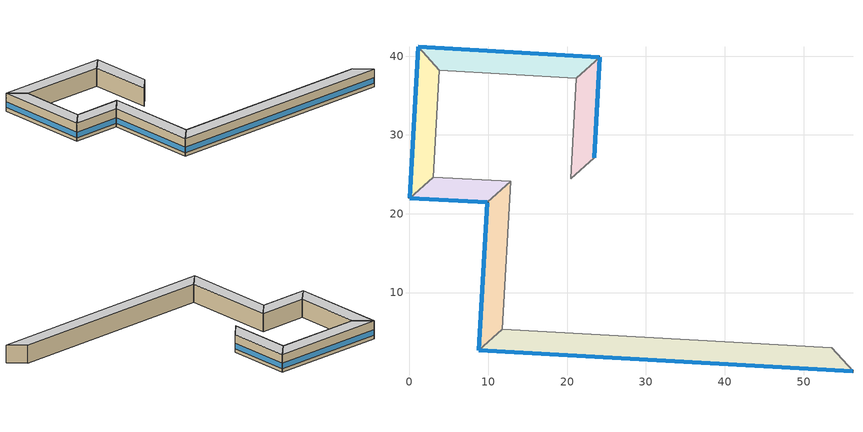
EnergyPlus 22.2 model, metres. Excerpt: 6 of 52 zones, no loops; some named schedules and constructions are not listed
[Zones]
Building Story 1 ThermalZone 1
 floor ground (Typical Insulated Carpeted 8in Slab Floor): 24.12,39.87 23.45,27.1 20.47,24.43 21.14,37.2 z0
 wall outside (Typical Insulated Steel Framed Exterior Wall R-20.41): 23.45,27.1 24.12,39.87 z0:3.6
 wall adiabatic (Typical Interior Wall): 24.12,39.87 21.14,37.2 20.47,24.43 23.45,27.1 z0:3.6
 window (U 0.48 SHGC 0.40 Dbl Ref-D Clr 6mm/13mm): 23.45,27.12 24.11,39.85 z0.76:1.85
 ceiling adiabatic (Typical Interior Floor): 21.14,37.2 20.47,24.43 23.45,27.1 24.12,39.87 z3.6
Building Story 1 ThermalZone 10
 floor ground (Typical Insulated Carpeted 8in Slab Floor): 9.88,21.43 0,21.99 2.98,24.65 12.87,24.1 z0
 wall outside (Typical Insulated Steel Framed Exterior Wall R-20.41): 0,21.99 9.88,21.43 z0:3.6
 wall adiabatic (Typical Interior Wall): 9.88,21.43 12.87,24.1 2.98,24.65 0,21.99 z0:3.6
 window (U 0.48 SHGC 0.40 Dbl Ref-D Clr 6mm/13mm): 0.03,21.99 9.86,21.44 z0.76:1.85
 ceiling adiabatic (Typical Interior Floor): 12.87,24.1 2.98,24.65 0,21.99 9.88,21.43 z3.6
Building Story 1 ThermalZone 11
 floor ground (Typical Insulated Carpeted 8in Slab Floor): 0,21.99 1.09,41.2 3.75,38.22 2.98,24.65 z0
 wall outside (Typical Insulated Steel Framed Exterior Wall R-20.41): 1.09,41.2 0,21.99 z0:3.6
 wall adiabatic (Typical Interior Wall): 0,21.99 2.98,24.65 3.75,38.22 1.09,41.2 z0:3.6
 window (U 0.48 SHGC 0.40 Dbl Ref-D Clr 6mm/13mm): 1.09,41.18 0,22.02 z0.76:1.84
 ceiling adiabatic (Typical Interior Floor): 2.98,24.65 3.75,38.22 1.09,41.2 0,21.99 z3.6
Building Story 1 ThermalZone 12
 floor ground (Typical Insulated Carpeted 8in Slab Floor): 1.09,41.2 24.12,39.87 21.14,37.2 3.75,38.22 z0
 wall outside (Typical Insulated Steel Framed Exterior Wall R-20.41): 24.12,39.87 1.09,41.2 z0:3.6
 wall adiabatic (Typical Interior Wall): 1.09,41.2 3.75,38.22 21.14,37.2 24.12,39.87 z0:3.6
 window (U 0.48 SHGC 0.40 Dbl Ref-D Clr 6mm/13mm): 24.09,39.87 1.11,41.2 z0.76:1.84
 ceiling adiabatic (Typical Interior Floor): 3.75,38.22 21.14,37.2 24.12,39.87 1.09,41.2 z3.6
Building Story 1 ThermalZone 8
 floor ground (Typical Insulated Carpeted 8in Slab Floor): 56.27,0 8.79,2.67 11.78,5.33 53.6,2.98 z0
 wall outside (Typical Insulated Steel Framed Exterior Wall R-20.41): 8.79,2.67 56.27,0 z0:3.6
 wall adiabatic (Typical Interior Wall): 56.27,0 53.6,2.98 11.78,5.33 8.79,2.67 z0:3.6
 window (U 0.48 SHGC 0.40 Dbl Ref-D Clr 6mm/13mm): 8.82,2.66 56.24,0 z0.76:1.84
 ceiling adiabatic (Typical Interior Floor): 53.6,2.98 11.78,5.33 8.79,2.67 56.27,0 z3.6
Building Story 1 ThermalZone 9
 floor ground (Typical Insulated Carpeted 8in Slab Floor): 8.79,2.67 9.88,21.43 12.87,24.1 11.78,5.33 z0
 wall outside (Typical Insulated Steel Framed Exterior Wall R-20.41): 9.88,21.43 8.79,2.67 z0:3.6
 wall adiabatic (Typical Interior Wall): 8.79,2.67 11.78,5.33 12.87,24.1 9.88,21.43 z0:3.6
 window (U 0.48 SHGC 0.40 Dbl Ref-D Clr 6mm/13mm): 9.88,21.41 8.79,2.69 z0.76:1.84
 ceiling adiabatic (Typical Interior Floor): 11.78,5.33 12.87,24.1 9.88,21.43 8.79,2.67 z3.6
[Schedule:Week:Daily]
SchoolSecondary BLDG_LIGHT_LOBBYFLR1_SCH_2013 Week Rule - Sep3-Dec31: SchoolSecondary BLDG_LIGHT_LOBBYFLR1_SCH_2013 Default, SchoolSecondary BLDG_LIGHT_LOBBYFLR1_SCH_2013 Wkdy Day 2, SchoolSecondary BLDG_LIGHT_LOBBYFLR1_SCH_2013 Wkdy Day 2, SchoolSecondary BLDG_LIGHT_LOBBYFLR1_SCH_2013 Wkdy Day 2, SchoolSecondary BLDG_LIGHT_LOBBYFLR1_SCH_2013 Wkdy Day 2, SchoolSecondary BLDG_LIGHT_LOBBYFLR1_SCH_2013 Wkdy Day 2, SchoolSecondary BLDG_LIGHT_LOBBYFLR1_SCH_2013 Default, SchoolSecondary BLDG_LIGHT_LOBBYFLR1_SCH_2013 Default, SchoolSecondary BLDG_LIGHT_LOBBYFLR1_SCH_2013 Summer Design Day, SchoolSecondary BLDG_LIGHT_LOBBYFLR1_SCH_2013 Winter Design Day, SchoolSecondary BLDG_LIGHT_LOBBYFLR1_SCH_2013 Default, SchoolSecondary BLDG_LIGHT_LOBBYFLR1_SCH_2013 Default
SchoolSecondary BLDG_LIGHT_MECHANICAL_SCH_2013 Week Rule - Jan1-Jun24: SchoolSecondary BLDG_LIGHT_MECHANICAL_SCH_2013 Wknd Day, SchoolSecondary BLDG_LIGHT_MECHANICAL_SCH_2013 Wkdy Day, SchoolSecondary BLDG_LIGHT_MECHANICAL_SCH_2013 Wkdy Day, SchoolSecondary BLDG_LIGHT_MECHANICAL_SCH_2013 Wkdy Day, SchoolSecondary BLDG_LIGHT_MECHANICAL_SCH_2013 Wkdy Day, SchoolSecondary BLDG_LIGHT_MECHANICAL_SCH_2013 Wkdy Day, SchoolSecondary BLDG_LIGHT_MECHANICAL_SCH_2013 Wknd Day, SchoolSecondary BLDG_LIGHT_MECHANICAL_SCH_2013 Default, SchoolSecondary BLDG_LIGHT_MECHANICAL_SCH_2013 Summer Design Day, SchoolSecondary BLDG_LIGHT_MECHANICAL_SCH_2013 Winter Design Day, SchoolSecondary BLDG_LIGHT_MECHANICAL_SCH_2013 Default, SchoolSecondary BLDG_LIGHT_MECHANICAL_SCH_2013 Default
SchoolSecondary BLDG_LIGHT_MECHANICAL_SCH_2013 Week Rule - Jun25-Jul1: SchoolSecondary BLDG_LIGHT_MECHANICAL_SCH_2013 Wknd Day, SchoolSecondary BLDG_LIGHT_MECHANICAL_SCH_2013 Wkdy Day, SchoolSecondary BLDG_LIGHT_MECHANICAL_SCH_2013 Wkdy Day, SchoolSecondary BLDG_LIGHT_MECHANICAL_SCH_2013 Wkdy Day, SchoolSecondary BLDG_LIGHT_MECHANICAL_SCH_2013 Wkdy Day, SchoolSecondary BLDG_LIGHT_MECHANICAL_SCH_2013 Wkdy Day, SchoolSecondary BLDG_LIGHT_MECHANICAL_SCH_2013 Wknd Day 1, SchoolSecondary BLDG_LIGHT_MECHANICAL_SCH_2013 Default, SchoolSecondary BLDG_LIGHT_MECHANICAL_SCH_2013 Summer Design Day, SchoolSecondary BLDG_LIGHT_MECHANICAL_SCH_2013 Winter Design Day, SchoolSecondary BLDG_LIGHT_MECHANICAL_SCH_2013 Default, SchoolSecondary BLDG_LIGHT_MECHANICAL_SCH_2013 Default
SchoolSecondary BLDG_LIGHT_MECHANICAL_SCH_2013 Week Rule - Jul2-Aug26: SchoolSecondary BLDG_LIGHT_MECHANICAL_SCH_2013 Wknd Day 1, SchoolSecondary BLDG_LIGHT_MECHANICAL_SCH_2013 Wkdy Day 1, SchoolSecondary BLDG_LIGHT_MECHANICAL_SCH_2013 Wkdy Day 1, SchoolSecondary BLDG_LIGHT_MECHANICAL_SCH_2013 Wkdy Day 1, SchoolSecondary BLDG_LIGHT_MECHANICAL_SCH_2013 Wkdy Day 1, SchoolSecondary BLDG_LIGHT_MECHANICAL_SCH_2013 Wkdy Day 1, SchoolSecondary BLDG_LIGHT_MECHANICAL_SCH_2013 Wknd Day 1, SchoolSecondary BLDG_LIGHT_MECHANICAL_SCH_2013 Default, SchoolSecondary BLDG_LIGHT_MECHANICAL_SCH_2013 Summer Design Day, SchoolSecondary BLDG_LIGHT_MECHANICAL_SCH_2013 Winter Design Day, SchoolSecondary BLDG_LIGHT_MECHANICAL_SCH_2013 Default, SchoolSecondary BLDG_LIGHT_MECHANICAL_SCH_2013 Default
SchoolSecondary BLDG_LIGHT_MECHANICAL_SCH_2013 Week Rule - Aug27-Sep2: SchoolSecondary BLDG_LIGHT_MECHANICAL_SCH_2013 Wknd Day 1, SchoolSecondary BLDG_LIGHT_MECHANICAL_SCH_2013 Wkdy Day 1, SchoolSecondary BLDG_LIGHT_MECHANICAL_SCH_2013 Wkdy Day 1, SchoolSecondary BLDG_LIGHT_MECHANICAL_SCH_2013 Wkdy Day 1, SchoolSecondary BLDG_LIGHT_MECHANICAL_SCH_2013 Wkdy Day 1, SchoolSecondary BLDG_LIGHT_MECHANICAL_SCH_2013 Wkdy Day 2, SchoolSecondary BLDG_LIGHT_MECHANICAL_SCH_2013 Default, SchoolSecondary BLDG_LIGHT_MECHANICAL_SCH_2013 Default, SchoolSecondary BLDG_LIGHT_MECHANICAL_SCH_2013 Summer Design Day, SchoolSecondary BLDG_LIGHT_MECHANICAL_SCH_2013 Winter Design Day, SchoolSecondary BLDG_LIGHT_MECHANICAL_SCH_2013 Default, SchoolSecondary BLDG_LIGHT_MECHANICAL_SCH_2013 Default
SchoolSecondary BLDG_LIGHT_MECHANICAL_SCH_2013 Week Rule - Sep3-Dec31: SchoolSecondary BLDG_LIGHT_MECHANICAL_SCH_2013 Default, SchoolSecondary BLDG_LIGHT_MECHANICAL_SCH_2013 Wkdy Day 2, SchoolSecondary BLDG_LIGHT_MECHANICAL_SCH_2013 Wkdy Day 2, SchoolSecondary BLDG_LIGHT_MECHANICAL_SCH_2013 Wkdy Day 2, SchoolSecondary BLDG_LIGHT_MECHANICAL_SCH_2013 Wkdy Day 2, SchoolSecondary BLDG_LIGHT_MECHANICAL_SCH_2013 Wkdy Day 2, SchoolSecondary BLDG_LIGHT_MECHANICAL_SCH_2013 Default, SchoolSecondary BLDG_LIGHT_MECHANICAL_SCH_2013 Default, SchoolSecondary BLDG_LIGHT_MECHANICAL_SCH_2013 Summer Design Day, SchoolSecondary BLDG_LIGHT_MECHANICAL_SCH_2013 Winter Design Day, SchoolSecondary BLDG_LIGHT_MECHANICAL_SCH_2013 Default, SchoolSecondary BLDG_LIGHT_MECHANICAL_SCH_2013 Default
SchoolSecondary BLDG_LIGHT_OFFICE_SCH_2013 Week Rule - Jan1-Jun24: SchoolSecondary BLDG_LIGHT_OFFICE_SCH_2013 Wknd Day, SchoolSecondary BLDG_LIGHT_OFFICE_SCH_2013 Wkdy Day, SchoolSecondary BLDG_LIGHT_OFFICE_SCH_2013 Wkdy Day, SchoolSecondary BLDG_LIGHT_OFFICE_SCH_2013 Wkdy Day, SchoolSecondary BLDG_LIGHT_OFFICE_SCH_2013 Wkdy Day, SchoolSecondary BLDG_LIGHT_OFFICE_SCH_2013 Wkdy Day, SchoolSecondary BLDG_LIGHT_OFFICE_SCH_2013 Wknd Day, SchoolSecondary BLDG_LIGHT_OFFICE_SCH_2013 Default, SchoolSecondary BLDG_LIGHT_OFFICE_SCH_2013 Summer Design Day, SchoolSecondary BLDG_LIGHT_OFFICE_SCH_2013 Winter Design Day, SchoolSecondary BLDG_LIGHT_OFFICE_SCH_2013 Default, SchoolSecondary BLDG_LIGHT_OFFICE_SCH_2013 Default
SchoolSecondary BLDG_LIGHT_OFFICE_SCH_2013 Week Rule - Jun25-Jul1: SchoolSecondary BLDG_LIGHT_OFFICE_SCH_2013 Wknd Day, SchoolSecondary BLDG_LIGHT_OFFICE_SCH_2013 Wkdy Day, SchoolSecondary BLDG_LIGHT_OFFICE_SCH_2013 Wkdy Day, SchoolSecondary BLDG_LIGHT_OFFICE_SCH_2013 Wkdy Day, SchoolSecondary BLDG_LIGHT_OFFICE_SCH_2013 Wkdy Day, SchoolSecondary BLDG_LIGHT_OFFICE_SCH_2013 Wkdy Day, SchoolSecondary BLDG_LIGHT_OFFICE_SCH_2013 Wknd Day 1, SchoolSecondary BLDG_LIGHT_OFFICE_SCH_2013 Default, SchoolSecondary BLDG_LIGHT_OFFICE_SCH_2013 Summer Design Day, SchoolSecondary BLDG_LIGHT_OFFICE_SCH_2013 Winter Design Day, SchoolSecondary BLDG_LIGHT_OFFICE_SCH_2013 Default, SchoolSecondary BLDG_LIGHT_OFFICE_SCH_2013 Default
SchoolSecondary BLDG_LIGHT_OFFICE_SCH_2013 Week Rule - Jul2-Aug26: SchoolSecondary BLDG_LIGHT_OFFICE_SCH_2013 Wknd Day 1, SchoolSecondary BLDG_LIGHT_OFFICE_SCH_2013 Wkdy Day 1, SchoolSecondary BLDG_LIGHT_OFFICE_SCH_2013 Wkdy Day 1, SchoolSecondary BLDG_LIGHT_OFFICE_SCH_2013 Wkdy Day 1, SchoolSecondary BLDG_LIGHT_OFFICE_SCH_2013 Wkdy Day 1, SchoolSecondary BLDG_LIGHT_OFFICE_SCH_2013 Wkdy Day 1, SchoolSecondary BLDG_LIGHT_OFFICE_SCH_2013 Wknd Day 1, SchoolSecondary BLDG_LIGHT_OFFICE_SCH_2013 Default, SchoolSecondary BLDG_LIGHT_OFFICE_SCH_2013 Summer Design Day, SchoolSecondary BLDG_LIGHT_OFFICE_SCH_2013 Winter Design Day, SchoolSecondary BLDG_LIGHT_OFFICE_SCH_2013 Default, SchoolSecondary BLDG_LIGHT_OFFICE_SCH_2013 Default
SchoolSecondary BLDG_LIGHT_OFFICE_SCH_2013 Week Rule - Aug27-Sep2: SchoolSecondary BLDG_LIGHT_OFFICE_SCH_2013 Wknd Day 1, SchoolSecondary BLDG_LIGHT_OFFICE_SCH_2013 Wkdy Day 1, SchoolSecondary BLDG_LIGHT_OFFICE_SCH_2013 Wkdy Day 1, SchoolSecondary BLDG_LIGHT_OFFICE_SCH_2013 Wkdy Day 1, SchoolSecondary BLDG_LIGHT_OFFICE_SCH_2013 Wkdy Day 1, SchoolSecondary BLDG_LIGHT_OFFICE_SCH_2013 Wkdy Day 2, SchoolSecondary BLDG_LIGHT_OFFICE_SCH_2013 Default, SchoolSecondary BLDG_LIGHT_OFFICE_SCH_2013 Default, SchoolSecondary BLDG_LIGHT_OFFICE_SCH_2013 Summer Design Day, SchoolSecondary BLDG_LIGHT_OFFICE_SCH_2013 Winter Design Day, SchoolSecondary BLDG_LIGHT_OFFICE_SCH_2013 Default, SchoolSecondary BLDG_LIGHT_OFFICE_SCH_2013 Default
SchoolSecondary BLDG_LIGHT_OFFICE_SCH_2013 Week Rule - Sep3-Dec31: SchoolSecondary BLDG_LIGHT_OFFICE_SCH_2013 Default, SchoolSecondary BLDG_LIGHT_OFFICE_SCH_2013 Wkdy Day 2, SchoolSecondary BLDG_LIGHT_OFFICE_SCH_2013 Wkdy Day 2, SchoolSecondary BLDG_LIGHT_OFFICE_SCH_2013 Wkdy Day 2, SchoolSecondary BLDG_LIGHT_OFFICE_SCH_2013 Wkdy Day 2, SchoolSecondary BLDG_LIGHT_OFFICE_SCH_2013 Wkdy Day 2, SchoolSecondary BLDG_LIGHT_OFFICE_SCH_2013 Default, SchoolSecondary BLDG_LIGHT_OFFICE_SCH_2013 Default, SchoolSecondary BLDG_LIGHT_OFFICE_SCH_2013 Summer Design Day, SchoolSecondary BLDG_LIGHT_OFFICE_SCH_2013 Winter Design Day, SchoolSecondary BLDG_LIGHT_OFFICE_SCH_2013 Default, SchoolSecondary BLDG_LIGHT_OFFICE_SCH_2013 Default
SchoolSecondary BLDG_LIGHT_BATH_SCH_2013 Week Rule - Jan1-Jun24: SchoolSecondary BLDG_LIGHT_BATH_SCH_2013 Wknd Day, SchoolSecondary BLDG_LIGHT_BATH_SCH_2013 Wkdy Day, SchoolSecondary BLDG_LIGHT_BATH_SCH_2013 Wkdy Day, SchoolSecondary BLDG_LIGHT_BATH_SCH_2013 Wkdy Day, SchoolSecondary BLDG_LIGHT_BATH_SCH_2013 Wkdy Day, SchoolSecondary BLDG_LIGHT_BATH_SCH_2013 Wkdy Day, SchoolSecondary BLDG_LIGHT_BATH_SCH_2013 Wknd Day, SchoolSecondary BLDG_LIGHT_BATH_SCH_2013 Default, SchoolSecondary BLDG_LIGHT_BATH_SCH_2013 Summer Design Day, SchoolSecondary BLDG_LIGHT_BATH_SCH_2013 Winter Design Day, SchoolSecondary BLDG_LIGHT_BATH_SCH_2013 Default, SchoolSecondary BLDG_LIGHT_BATH_SCH_2013 Default
SchoolSecondary BLDG_LIGHT_BATH_SCH_2013 Week Rule - Jun25-Jul1: SchoolSecondary BLDG_LIGHT_BATH_SCH_2013 Wknd Day, SchoolSecondary BLDG_LIGHT_BATH_SCH_2013 Wkdy Day, SchoolSecondary BLDG_LIGHT_BATH_SCH_2013 Wkdy Day, SchoolSecondary BLDG_LIGHT_BATH_SCH_2013 Wkdy Day, SchoolSecondary BLDG_LIGHT_BATH_SCH_2013 Wkdy Day, SchoolSecondary BLDG_LIGHT_BATH_SCH_2013 Wkdy Day, SchoolSecondary BLDG_LIGHT_BATH_SCH_2013 Wknd Day 1, SchoolSecondary BLDG_LIGHT_BATH_SCH_2013 Default, SchoolSecondary BLDG_LIGHT_BATH_SCH_2013 Summer Design Day, SchoolSecondary BLDG_LIGHT_BATH_SCH_2013 Winter Design Day, SchoolSecondary BLDG_LIGHT_BATH_SCH_2013 Default, SchoolSecondary BLDG_LIGHT_BATH_SCH_2013 Default
SchoolSecondary BLDG_LIGHT_BATH_SCH_2013 Week Rule - Jul2-Aug26: SchoolSecondary BLDG_LIGHT_BATH_SCH_2013 Wknd Day 1, SchoolSecondary BLDG_LIGHT_BATH_SCH_2013 Wkdy Day 1, SchoolSecondary BLDG_LIGHT_BATH_SCH_2013 Wkdy Day 1, SchoolSecondary BLDG_LIGHT_BATH_SCH_2013 Wkdy Day 1, SchoolSecondary BLDG_LIGHT_BATH_SCH_2013 Wkdy Day 1, SchoolSecondary BLDG_LIGHT_BATH_SCH_2013 Wkdy Day 1, SchoolSecondary BLDG_LIGHT_BATH_SCH_2013 Wknd Day 1, SchoolSecondary BLDG_LIGHT_BATH_SCH_2013 Default, SchoolSecondary BLDG_LIGHT_BATH_SCH_2013 Summer Design Day, SchoolSecondary BLDG_LIGHT_BATH_SCH_2013 Winter Design Day, SchoolSecondary BLDG_LIGHT_BATH_SCH_2013 Default, SchoolSecondary BLDG_LIGHT_BATH_SCH_2013 Default
SchoolSecondary BLDG_LIGHT_BATH_SCH_2013 Week Rule - Aug27-Sep2: SchoolSecondary BLDG_LIGHT_BATH_SCH_2013 Wknd Day 1, SchoolSecondary BLDG_LIGHT_BATH_SCH_2013 Wkdy Day 1, SchoolSecondary BLDG_LIGHT_BATH_SCH_2013 Wkdy Day 1, SchoolSecondary BLDG_LIGHT_BATH_SCH_2013 Wkdy Day 1, SchoolSecondary BLDG_LIGHT_BATH_SCH_2013 Wkdy Day 1, SchoolSecondary BLDG_LIGHT_BATH_SCH_2013 Wkdy Day 2, SchoolSecondary BLDG_LIGHT_BATH_SCH_2013 Default, SchoolSecondary BLDG_LIGHT_BATH_SCH_2013 Default, SchoolSecondary BLDG_LIGHT_BATH_SCH_2013 Summer Design Day, SchoolSecondary BLDG_LIGHT_BATH_SCH_2013 Winter Design Day, SchoolSecondary BLDG_LIGHT_BATH_SCH_2013 Default, SchoolSecondary BLDG_LIGHT_BATH_SCH_2013 Default
SchoolSecondary BLDG_LIGHT_BATH_SCH_2013 Week Rule - Sep3-Dec31: SchoolSecondary BLDG_LIGHT_BATH_SCH_2013 Default, SchoolSecondary BLDG_LIGHT_BATH_SCH_2013 Wkdy Day 2, SchoolSecondary BLDG_LIGHT_BATH_SCH_2013 Wkdy Day 2, SchoolSecondary BLDG_LIGHT_BATH_SCH_2013 Wkdy Day 2, SchoolSecondary BLDG_LIGHT_BATH_SCH_2013 Wkdy Day 2, SchoolSecondary BLDG_LIGHT_BATH_SCH_2013 Wkdy Day 2, SchoolSecondary BLDG_LIGHT_BATH_SCH_2013 Default, SchoolSecondary BLDG_LIGHT_BATH_SCH_2013 Default, SchoolSecondary BLDG_LIGHT_BATH_SCH_2013 Summer Design Day, SchoolSecondary BLDG_LIGHT_BATH_SCH_2013 Winter Design Day, SchoolSecondary BLDG_LIGHT_BATH_SCH_2013 Default, SchoolSecondary BLDG_LIGHT_BATH_SCH_2013 Default
SchoolSecondary BLDG_OCC_SCH_Auditorium Week Rule - Jan1-Jun24: SchoolSecondary BLDG_OCC_SCH_Auditorium Wknd Day, SchoolSecondary BLDG_OCC_SCH_Auditorium Wkdy|SmrDsn Day, SchoolSecondary BLDG_OCC_SCH_Auditorium Wkdy|SmrDsn Day, SchoolSecondary BLDG_OCC_SCH_Auditorium Wkdy|SmrDsn Day, SchoolSecondary BLDG_OCC_SCH_Auditorium Wkdy|SmrDsn Day, SchoolSecondary BLDG_OCC_SCH_Auditorium Wkdy|SmrDsn Day, SchoolSecondary BLDG_OCC_SCH_Auditorium Wknd Day, SchoolSecondary BLDG_OCC_SCH_Auditorium Default, SchoolSecondary BLDG_OCC_SCH_Auditorium Summer Design Day, SchoolSecondary BLDG_OCC_SCH_Auditorium Winter Design Day, SchoolSecondary BLDG_OCC_SCH_Auditorium Default, SchoolSecondary BLDG_OCC_SCH_Auditorium Default
SchoolSecondary BLDG_OCC_SCH_Auditorium Week Rule - Jun25-Jul1: SchoolSecondary BLDG_OCC_SCH_Auditorium Wknd Day, SchoolSecondary BLDG_OCC_SCH_Auditorium Wkdy|SmrDsn Day, SchoolSecondary BLDG_OCC_SCH_Auditorium Wkdy|SmrDsn Day, SchoolSecondary BLDG_OCC_SCH_Auditorium Wkdy|SmrDsn Day, SchoolSecondary BLDG_OCC_SCH_Auditorium Wkdy|SmrDsn Day, SchoolSecondary BLDG_OCC_SCH_Auditorium Wkdy|SmrDsn Day, SchoolSecondary BLDG_OCC_SCH_Auditorium Wknd Day 1, SchoolSecondary BLDG_OCC_SCH_Auditorium Default, SchoolSecondary BLDG_OCC_SCH_Auditorium Summer Design Day, SchoolSecondary BLDG_OCC_SCH_Auditorium Winter Design Day, SchoolSecondary BLDG_OCC_SCH_Auditorium Default, SchoolSecondary BLDG_OCC_SCH_Auditorium Default
SchoolSecondary BLDG_OCC_SCH_Auditorium Week Rule - Jul2-Aug26: SchoolSecondary BLDG_OCC_SCH_Auditorium Wknd Day 1, SchoolSecondary BLDG_OCC_SCH_Auditorium Wkdy|SmrDsn Day 1, SchoolSecondary BLDG_OCC_SCH_Auditorium Wkdy|SmrDsn Day 1, SchoolSecondary BLDG_OCC_SCH_Auditorium Wkdy|SmrDsn Day 1, SchoolSecondary BLDG_OCC_SCH_Auditorium Wkdy|SmrDsn Day 1, SchoolSecondary BLDG_OCC_SCH_Auditorium Wkdy|SmrDsn Day 1, SchoolSecondary BLDG_OCC_SCH_Auditorium Wknd Day 1, SchoolSecondary BLDG_OCC_SCH_Auditorium Default, SchoolSecondary BLDG_OCC_SCH_Auditorium Summer Design Day, SchoolSecondary BLDG_OCC_SCH_Auditorium Winter Design Day, SchoolSecondary BLDG_OCC_SCH_Auditorium Default, SchoolSecondary BLDG_OCC_SCH_Auditorium Default
SchoolSecondary BLDG_OCC_SCH_Auditorium Week Rule - Aug27-Sep2: SchoolSecondary BLDG_OCC_SCH_Auditorium Wknd Day 1, SchoolSecondary BLDG_OCC_SCH_Auditorium Wkdy|SmrDsn Day 1, SchoolSecondary BLDG_OCC_SCH_Auditorium Wkdy|SmrDsn Day 1, SchoolSecondary BLDG_OCC_SCH_Auditorium Wkdy|SmrDsn Day 1, SchoolSecondary BLDG_OCC_SCH_Auditorium Wkdy|SmrDsn Day 1, SchoolSecondary BLDG_OCC_SCH_Auditorium Wkdy|SmrDsn Day 2, SchoolSecondary BLDG_OCC_SCH_Auditorium Default, SchoolSecondary BLDG_OCC_SCH_Auditorium Default, SchoolSecondary BLDG_OCC_SCH_Auditorium Summer Design Day, SchoolSecondary BLDG_OCC_SCH_Auditorium Winter Design Day, SchoolSecondary BLDG_OCC_SCH_Auditorium Default, SchoolSecondary BLDG_OCC_SCH_Auditorium Default
SchoolSecondary BLDG_OCC_SCH_Auditorium Week Rule - Sep3-Dec31: SchoolSecondary BLDG_OCC_SCH_Auditorium Default, SchoolSecondary BLDG_OCC_SCH_Auditorium Wkdy|SmrDsn Day 2, SchoolSecondary BLDG_OCC_SCH_Auditorium Wkdy|SmrDsn Day 2, SchoolSecondary BLDG_OCC_SCH_Auditorium Wkdy|SmrDsn Day 2, SchoolSecondary BLDG_OCC_SCH_Auditorium Wkdy|SmrDsn Day 2, SchoolSecondary BLDG_OCC_SCH_Auditorium Wkdy|SmrDsn Day 2, SchoolSecondary BLDG_OCC_SCH_Auditorium Default, SchoolSecondary BLDG_OCC_SCH_Auditorium Default, SchoolSecondary BLDG_OCC_SCH_Auditorium Summer Design Day, SchoolSecondary BLDG_OCC_SCH_Auditorium Winter Design Day, SchoolSecondary BLDG_OCC_SCH_Auditorium Default, SchoolSecondary BLDG_OCC_SCH_Auditorium Default
SchoolSecondary BLDG_OCC_SCH_Cafeteria Week Rule - Jan1-Jun24: SchoolSecondary BLDG_OCC_SCH_Cafeteria Wknd Day, SchoolSecondary BLDG_OCC_SCH_Cafeteria Wkdy|SmrDsn Day, SchoolSecondary BLDG_OCC_SCH_Cafeteria Wkdy|SmrDsn Day, SchoolSecondary BLDG_OCC_SCH_Cafeteria Wkdy|SmrDsn Day, SchoolSecondary BLDG_OCC_SCH_Cafeteria Wkdy|SmrDsn Day, SchoolSecondary BLDG_OCC_SCH_Cafeteria Wkdy|SmrDsn Day, SchoolSecondary BLDG_OCC_SCH_Cafeteria Wknd Day, SchoolSecondary BLDG_OCC_SCH_Cafeteria Default, SchoolSecondary BLDG_OCC_SCH_Cafeteria Summer Design Day, SchoolSecondary BLDG_OCC_SCH_Cafeteria Winter Design Day, SchoolSecondary BLDG_OCC_SCH_Cafeteria Default, SchoolSecondary BLDG_OCC_SCH_Cafeteria Default
SchoolSecondary BLDG_OCC_SCH_Cafeteria Week Rule - Jun25-Jul1: SchoolSecondary BLDG_OCC_SCH_Cafeteria Wknd Day, SchoolSecondary BLDG_OCC_SCH_Cafeteria Wkdy|SmrDsn Day, SchoolSecondary BLDG_OCC_SCH_Cafeteria Wkdy|SmrDsn Day, SchoolSecondary BLDG_OCC_SCH_Cafeteria Wkdy|SmrDsn Day, SchoolSecondary BLDG_OCC_SCH_Cafeteria Wkdy|SmrDsn Day, SchoolSecondary BLDG_OCC_SCH_Cafeteria Wkdy|SmrDsn Day, SchoolSecondary BLDG_OCC_SCH_Cafeteria Wknd Day 1, SchoolSecondary BLDG_OCC_SCH_Cafeteria Default, SchoolSecondary BLDG_OCC_SCH_Cafeteria Summer Design Day, SchoolSecondary BLDG_OCC_SCH_Cafeteria Winter Design Day, SchoolSecondary BLDG_OCC_SCH_Cafeteria Default, SchoolSecondary BLDG_OCC_SCH_Cafeteria Default
SchoolSecondary BLDG_OCC_SCH_Cafeteria Week Rule - Jul2-Aug26: SchoolSecondary BLDG_OCC_SCH_Cafeteria Wknd Day 1, SchoolSecondary BLDG_OCC_SCH_Cafeteria Wkdy|SmrDsn Day 1, SchoolSecondary BLDG_OCC_SCH_Cafeteria Wkdy|SmrDsn Day 1, SchoolSecondary BLDG_OCC_SCH_Cafeteria Wkdy|SmrDsn Day 1, SchoolSecondary BLDG_OCC_SCH_Cafeteria Wkdy|SmrDsn Day 1, SchoolSecondary BLDG_OCC_SCH_Cafeteria Wkdy|SmrDsn Day 1, SchoolSecondary BLDG_OCC_SCH_Cafeteria Wknd Day 1, SchoolSecondary BLDG_OCC_SCH_Cafeteria Default, SchoolSecondary BLDG_OCC_SCH_Cafeteria Summer Design Day, SchoolSecondary BLDG_OCC_SCH_Cafeteria Winter Design Day, SchoolSecondary BLDG_OCC_SCH_Cafeteria Default, SchoolSecondary BLDG_OCC_SCH_Cafeteria Default
SchoolSecondary BLDG_OCC_SCH_Cafeteria Week Rule - Aug27-Sep2: SchoolSecondary BLDG_OCC_SCH_Cafeteria Wknd Day 1, SchoolSecondary BLDG_OCC_SCH_Cafeteria Wkdy|SmrDsn Day 1, SchoolSecondary BLDG_OCC_SCH_Cafeteria Wkdy|SmrDsn Day 1, SchoolSecondary BLDG_OCC_SCH_Cafeteria Wkdy|SmrDsn Day 1, SchoolSecondary BLDG_OCC_SCH_Cafeteria Wkdy|SmrDsn Day 1, SchoolSecondary BLDG_OCC_SCH_Cafeteria Wkdy|SmrDsn Day 2, SchoolSecondary BLDG_OCC_SCH_Cafeteria Default, SchoolSecondary BLDG_OCC_SCH_Cafeteria Default, SchoolSecondary BLDG_OCC_SCH_Cafeteria Summer Design Day, SchoolSecondary BLDG_OCC_SCH_Cafeteria Winter Design Day, SchoolSecondary BLDG_OCC_SCH_Cafeteria Default, SchoolSecondary BLDG_OCC_SCH_Cafeteria Default
SchoolSecondary BLDG_OCC_SCH_Cafeteria Week Rule - Sep3-Dec31: SchoolSecondary BLDG_OCC_SCH_Cafeteria Default, SchoolSecondary BLDG_OCC_SCH_Cafeteria Wkdy|SmrDsn Day 2, SchoolSecondary BLDG_OCC_SCH_Cafeteria Wkdy|SmrDsn Day 2, SchoolSecondary BLDG_OCC_SCH_Cafeteria Wkdy|SmrDsn Day 2, SchoolSecondary BLDG_OCC_SCH_Cafeteria Wkdy|SmrDsn Day 2, SchoolSecondary BLDG_OCC_SCH_Cafeteria Wkdy|SmrDsn Day 2, SchoolSecondary BLDG_OCC_SCH_Cafeteria Default, SchoolSecondary BLDG_OCC_SCH_Cafeteria Default, SchoolSecondary BLDG_OCC_SCH_Cafeteria Summer Design Day, SchoolSecondary BLDG_OCC_SCH_Cafeteria Winter Design Day, SchoolSecondary BLDG_OCC_SCH_Cafeteria Default, SchoolSecondary BLDG_OCC_SCH_Cafeteria Default
SchoolSecondary BLDG_OCC_SCH_Extend Week Rule - Jan1-Jun24: SchoolSecondary BLDG_OCC_SCH_Extend Wknd Day, SchoolSecondary BLDG_OCC_SCH_Extend Wkdy|SmrDsn Day, SchoolSecondary BLDG_OCC_SCH_Extend Wkdy|SmrDsn Day, SchoolSecondary BLDG_OCC_SCH_Extend Wkdy|SmrDsn Day, SchoolSecondary BLDG_OCC_SCH_Extend Wkdy|SmrDsn Day, SchoolSecondary BLDG_OCC_SCH_Extend Wkdy|SmrDsn Day, SchoolSecondary BLDG_OCC_SCH_Extend Wknd Day, SchoolSecondary BLDG_OCC_SCH_Extend Default, SchoolSecondary BLDG_OCC_SCH_Extend Summer Design Day, SchoolSecondary BLDG_OCC_SCH_Extend Winter Design Day, SchoolSecondary BLDG_OCC_SCH_Extend Default, SchoolSecondary BLDG_OCC_SCH_Extend Default
SchoolSecondary BLDG_OCC_SCH_Extend Week Rule - Jun25-Jul1: SchoolSecondary BLDG_OCC_SCH_Extend Wknd Day, SchoolSecondary BLDG_OCC_SCH_Extend Wkdy|SmrDsn Day, SchoolSecondary BLDG_OCC_SCH_Extend Wkdy|SmrDsn Day, SchoolSecondary BLDG_OCC_SCH_Extend Wkdy|SmrDsn Day, SchoolSecondary BLDG_OCC_SCH_Extend Wkdy|SmrDsn Day, SchoolSecondary BLDG_OCC_SCH_Extend Wkdy|SmrDsn Day, SchoolSecondary BLDG_OCC_SCH_Extend Wknd Day 1, SchoolSecondary BLDG_OCC_SCH_Extend Default, SchoolSecondary BLDG_OCC_SCH_Extend Summer Design Day, SchoolSecondary BLDG_OCC_SCH_Extend Winter Design Day, SchoolSecondary BLDG_OCC_SCH_Extend Default, SchoolSecondary BLDG_OCC_SCH_Extend Default
SchoolSecondary BLDG_OCC_SCH_Extend Week Rule - Jul2-Aug26: SchoolSecondary BLDG_OCC_SCH_Extend Wknd Day 1, SchoolSecondary BLDG_OCC_SCH_Extend Wkdy|SmrDsn Day 1, SchoolSecondary BLDG_OCC_SCH_Extend Wkdy|SmrDsn Day 1, SchoolSecondary BLDG_OCC_SCH_Extend Wkdy|SmrDsn Day 1, SchoolSecondary BLDG_OCC_SCH_Extend Wkdy|SmrDsn Day 1, SchoolSecondary BLDG_OCC_SCH_Extend Wkdy|SmrDsn Day 1, SchoolSecondary BLDG_OCC_SCH_Extend Wknd Day 1, SchoolSecondary BLDG_OCC_SCH_Extend Default, SchoolSecondary BLDG_OCC_SCH_Extend Summer Design Day, SchoolSecondary BLDG_OCC_SCH_Extend Winter Design Day, SchoolSecondary BLDG_OCC_SCH_Extend Default, SchoolSecondary BLDG_OCC_SCH_Extend Default
SchoolSecondary BLDG_OCC_SCH_Extend Week Rule - Aug27-Sep2: SchoolSecondary BLDG_OCC_SCH_Extend Wknd Day 1, SchoolSecondary BLDG_OCC_SCH_Extend Wkdy|SmrDsn Day 1, SchoolSecondary BLDG_OCC_SCH_Extend Wkdy|SmrDsn Day 1, SchoolSecondary BLDG_OCC_SCH_Extend Wkdy|SmrDsn Day 1, SchoolSecondary BLDG_OCC_SCH_Extend Wkdy|SmrDsn Day 1, SchoolSecondary BLDG_OCC_SCH_Extend Wkdy|SmrDsn Day 2, SchoolSecondary BLDG_OCC_SCH_Extend Default, SchoolSecondary BLDG_OCC_SCH_Extend Default, SchoolSecondary BLDG_OCC_SCH_Extend Summer Design Day, SchoolSecondary BLDG_OCC_SCH_Extend Winter Design Day, SchoolSecondary BLDG_OCC_SCH_Extend Default, SchoolSecondary BLDG_OCC_SCH_Extend Default
SchoolSecondary BLDG_OCC_SCH_Extend Week Rule - Sep3-Dec31: SchoolSecondary BLDG_OCC_SCH_Extend Default, SchoolSecondary BLDG_OCC_SCH_Extend Wkdy|SmrDsn Day 2, SchoolSecondary BLDG_OCC_SCH_Extend Wkdy|SmrDsn Day 2, SchoolSecondary BLDG_OCC_SCH_Extend Wkdy|SmrDsn Day 2, SchoolSecondary BLDG_OCC_SCH_Extend Wkdy|SmrDsn Day 2, SchoolSecondary BLDG_OCC_SCH_Extend Wkdy|SmrDsn Day 2, SchoolSecondary BLDG_OCC_SCH_Extend Default, SchoolSecondary BLDG_OCC_SCH_Extend Default, SchoolSecondary BLDG_OCC_SCH_Extend Summer Design Day, SchoolSecondary BLDG_OCC_SCH_Extend Winter Design Day, SchoolSecondary BLDG_OCC_SCH_Extend Default, SchoolSecondary BLDG_OCC_SCH_Extend Default
SchoolSecondary BLDG_OCC_SCH_Gym Week Rule - Jan1-Jun24: SchoolSecondary BLDG_OCC_SCH_Gym Wknd Day, SchoolSecondary BLDG_OCC_SCH_Gym Wkdy|SmrDsn Day, SchoolSecondary BLDG_OCC_SCH_Gym Wkdy|SmrDsn Day, SchoolSecondary BLDG_OCC_SCH_Gym Wkdy|SmrDsn Day, SchoolSecondary BLDG_OCC_SCH_Gym Wkdy|SmrDsn Day, SchoolSecondary BLDG_OCC_SCH_Gym Wkdy|SmrDsn Day, SchoolSecondary BLDG_OCC_SCH_Gym Wknd Day, SchoolSecondary BLDG_OCC_SCH_Gym Default, SchoolSecondary BLDG_OCC_SCH_Gym Summer Design Day, SchoolSecondary BLDG_OCC_SCH_Gym Winter Design Day, SchoolSecondary BLDG_OCC_SCH_Gym Default, SchoolSecondary BLDG_OCC_SCH_Gym Default
SchoolSecondary BLDG_OCC_SCH_Gym Week Rule - Jun25-Jul1: SchoolSecondary BLDG_OCC_SCH_Gym Wknd Day, SchoolSecondary BLDG_OCC_SCH_Gym Wkdy|SmrDsn Day, SchoolSecondary BLDG_OCC_SCH_Gym Wkdy|SmrDsn Day, SchoolSecondary BLDG_OCC_SCH_Gym Wkdy|SmrDsn Day, SchoolSecondary BLDG_OCC_SCH_Gym Wkdy|SmrDsn Day, SchoolSecondary BLDG_OCC_SCH_Gym Wkdy|SmrDsn Day, SchoolSecondary BLDG_OCC_SCH_Gym Wknd Day 1, SchoolSecondary BLDG_OCC_SCH_Gym Default, SchoolSecondary BLDG_OCC_SCH_Gym Summer Design Day, SchoolSecondary BLDG_OCC_SCH_Gym Winter Design Day, SchoolSecondary BLDG_OCC_SCH_Gym Default, SchoolSecondary BLDG_OCC_SCH_Gym Default
SchoolSecondary BLDG_OCC_SCH_Gym Week Rule - Jul2-Aug26: SchoolSecondary BLDG_OCC_SCH_Gym Wknd Day 1, SchoolSecondary BLDG_OCC_SCH_Gym Wkdy|SmrDsn Day 1, SchoolSecondary BLDG_OCC_SCH_Gym Wkdy|SmrDsn Day 1, SchoolSecondary BLDG_OCC_SCH_Gym Wkdy|SmrDsn Day 1, SchoolSecondary BLDG_OCC_SCH_Gym Wkdy|SmrDsn Day 1, SchoolSecondary BLDG_OCC_SCH_Gym Wkdy|SmrDsn Day 1, SchoolSecondary BLDG_OCC_SCH_Gym Wknd Day 1, SchoolSecondary BLDG_OCC_SCH_Gym Default, SchoolSecondary BLDG_OCC_SCH_Gym Summer Design Day, SchoolSecondary BLDG_OCC_SCH_Gym Winter Design Day, SchoolSecondary BLDG_OCC_SCH_Gym Default, SchoolSecondary BLDG_OCC_SCH_Gym Default
SchoolSecondary BLDG_OCC_SCH_Gym Week Rule - Aug27-Sep2: SchoolSecondary BLDG_OCC_SCH_Gym Wknd Day 1, SchoolSecondary BLDG_OCC_SCH_Gym Wkdy|SmrDsn Day 1, SchoolSecondary BLDG_OCC_SCH_Gym Wkdy|SmrDsn Day 1, SchoolSecondary BLDG_OCC_SCH_Gym Wkdy|SmrDsn Day 1, SchoolSecondary BLDG_OCC_SCH_Gym Wkdy|SmrDsn Day 1, SchoolSecondary BLDG_OCC_SCH_Gym Wkdy|SmrDsn Day 2, SchoolSecondary BLDG_OCC_SCH_Gym Default, SchoolSecondary BLDG_OCC_SCH_Gym Default, SchoolSecondary BLDG_OCC_SCH_Gym Summer Design Day, SchoolSecondary BLDG_OCC_SCH_Gym Winter Design Day, SchoolSecondary BLDG_OCC_SCH_Gym Default, SchoolSecondary BLDG_OCC_SCH_Gym Default
SchoolSecondary BLDG_OCC_SCH_Gym Week Rule - Sep3-Dec31: SchoolSecondary BLDG_OCC_SCH_Gym Default, SchoolSecondary BLDG_OCC_SCH_Gym Wkdy|SmrDsn Day 2, SchoolSecondary BLDG_OCC_SCH_Gym Wkdy|SmrDsn Day 2, SchoolSecondary BLDG_OCC_SCH_Gym Wkdy|SmrDsn Day 2, SchoolSecondary BLDG_OCC_SCH_Gym Wkdy|SmrDsn Day 2, SchoolSecondary BLDG_OCC_SCH_Gym Wkdy|SmrDsn Day 2, SchoolSecondary BLDG_OCC_SCH_Gym Default, SchoolSecondary BLDG_OCC_SCH_Gym Default, SchoolSecondary BLDG_OCC_SCH_Gym Summer Design Day, SchoolSecondary BLDG_OCC_SCH_Gym Winter Design Day, SchoolSecondary BLDG_OCC_SCH_Gym Default, SchoolSecondary BLDG_OCC_SCH_Gym Default
SchoolSecondary BLDG_OCC_SCH_Offices Week Rule - Jan1-Jun24: SchoolSecondary BLDG_OCC_SCH_Offices Wknd Day, SchoolSecondary BLDG_OCC_SCH_Offices Wkdy|SmrDsn Day, SchoolSecondary BLDG_OCC_SCH_Offices Wkdy|SmrDsn Day, SchoolSecondary BLDG_OCC_SCH_Offices Wkdy|SmrDsn Day, SchoolSecondary BLDG_OCC_SCH_Offices Wkdy|SmrDsn Day, SchoolSecondary BLDG_OCC_SCH_Offices Wkdy|SmrDsn Day, SchoolSecondary BLDG_OCC_SCH_Offices Wknd Day, SchoolSecondary BLDG_OCC_SCH_Offices Default, SchoolSecondary BLDG_OCC_SCH_Offices Summer Design Day, SchoolSecondary BLDG_OCC_SCH_Offices Winter Design Day, SchoolSecondary BLDG_OCC_SCH_Offices Default, SchoolSecondary BLDG_OCC_SCH_Offices Default
SchoolSecondary BLDG_OCC_SCH_Offices Week Rule - Jun25-Jul1: SchoolSecondary BLDG_OCC_SCH_Offices Wknd Day, SchoolSecondary BLDG_OCC_SCH_Offices Wkdy|SmrDsn Day, SchoolSecondary BLDG_OCC_SCH_Offices Wkdy|SmrDsn Day, SchoolSecondary BLDG_OCC_SCH_Offices Wkdy|SmrDsn Day, SchoolSecondary BLDG_OCC_SCH_Offices Wkdy|SmrDsn Day, SchoolSecondary BLDG_OCC_SCH_Offices Wkdy|SmrDsn Day, SchoolSecondary BLDG_OCC_SCH_Offices Wknd Day 1, SchoolSecondary BLDG_OCC_SCH_Offices Default, SchoolSecondary BLDG_OCC_SCH_Offices Summer Design Day, SchoolSecondary BLDG_OCC_SCH_Offices Winter Design Day, SchoolSecondary BLDG_OCC_SCH_Offices Default, SchoolSecondary BLDG_OCC_SCH_Offices Default
SchoolSecondary BLDG_OCC_SCH_Offices Week Rule - Jul2-Aug26: SchoolSecondary BLDG_OCC_SCH_Offices Wknd Day 1, SchoolSecondary BLDG_OCC_SCH_Offices Wkdy|SmrDsn Day 1, SchoolSecondary BLDG_OCC_SCH_Offices Wkdy|SmrDsn Day 1, SchoolSecondary BLDG_OCC_SCH_Offices Wkdy|SmrDsn Day 1, SchoolSecondary BLDG_OCC_SCH_Offices Wkdy|SmrDsn Day 1, SchoolSecondary BLDG_OCC_SCH_Offices Wkdy|SmrDsn Day 1, SchoolSecondary BLDG_OCC_SCH_Offices Wknd Day 1, SchoolSecondary BLDG_OCC_SCH_Offices Default, SchoolSecondary BLDG_OCC_SCH_Offices Summer Design Day, SchoolSecondary BLDG_OCC_SCH_Offices Winter Design Day, SchoolSecondary BLDG_OCC_SCH_Offices Default, SchoolSecondary BLDG_OCC_SCH_Offices Default
SchoolSecondary BLDG_OCC_SCH_Offices Week Rule - Aug27-Sep2: SchoolSecondary BLDG_OCC_SCH_Offices Wknd Day 1, SchoolSecondary BLDG_OCC_SCH_Offices Wkdy|SmrDsn Day 1, SchoolSecondary BLDG_OCC_SCH_Offices Wkdy|SmrDsn Day 1, SchoolSecondary BLDG_OCC_SCH_Offices Wkdy|SmrDsn Day 1, SchoolSecondary BLDG_OCC_SCH_Offices Wkdy|SmrDsn Day 1, SchoolSecondary BLDG_OCC_SCH_Offices Wkdy|SmrDsn Day 2, SchoolSecondary BLDG_OCC_SCH_Offices Default, SchoolSecondary BLDG_OCC_SCH_Offices Default, SchoolSecondary BLDG_OCC_SCH_Offices Summer Design Day, SchoolSecondary BLDG_OCC_SCH_Offices Winter Design Day, SchoolSecondary BLDG_OCC_SCH_Offices Default, SchoolSecondary BLDG_OCC_SCH_Offices Default
SchoolSecondary BLDG_OCC_SCH_Offices Week Rule - Sep3-Dec31: SchoolSecondary BLDG_OCC_SCH_Offices Default, SchoolSecondary BLDG_OCC_SCH_Offices Wkdy|SmrDsn Day 2, SchoolSecondary BLDG_OCC_SCH_Offices Wkdy|SmrDsn Day 2, SchoolSecondary BLDG_OCC_SCH_Offices Wkdy|SmrDsn Day 2, SchoolSecondary BLDG_OCC_SCH_Offices Wkdy|SmrDsn Day 2, SchoolSecondary BLDG_OCC_SCH_Offices Wkdy|SmrDsn Day 2, SchoolSecondary BLDG_OCC_SCH_Offices Default, SchoolSecondary BLDG_OCC_SCH_Offices Default, SchoolSecondary BLDG_OCC_SCH_Offices Summer Design Day, SchoolSecondary BLDG_OCC_SCH_Offices Winter Design Day, SchoolSecondary BLDG_OCC_SCH_Offices Default, SchoolSecondary BLDG_OCC_SCH_Offices Default
Elevator Schedule 3 Week Rule - Jan1-Jun10: 72 space(s) Occ Sch Sunday 3, 72 space(s) Occ Sch Default 3, 72 space(s) Occ Sch Tuesday 19, 72 space(s) Occ Sch Wednesday 19, 72 space(s) Occ Sch Thursday 19, 72 space(s) Occ Sch Friday 19, 72 space(s) Occ Sch Saturday 3, 72 space(s) Occ Sch Default 3, 72 space(s) Occ Sch Summer Design Day 3, 72 space(s) Occ Sch Winter Design Day 3, 72 space(s) Occ Sch Default 3, 72 space(s) Occ Sch Default 3
Elevator Schedule 3 Week Rule - Jun11-Jun17: 72 space(s) Occ Sch Sunday 3, 72 space(s) Occ Sch Default 3, 72 space(s) Occ Sch Tuesday 19, 72 space(s) Occ Sch Wednesday 19, 72 space(s) Occ Sch Thursday 19, 72 space(s) Occ Sch Friday 18, 72 space(s) Occ Sch Saturday 3, 72 space(s) Occ Sch Default 3, 72 space(s) Occ Sch Summer Design Day 3, 72 space(s) Occ Sch Winter Design Day 3, 72 space(s) Occ Sch Default 3, 72 space(s) Occ Sch Default 3
Elevator Schedule 3 Week Rule - Jun18-Jul1: 72 space(s) Occ Sch Sunday 3, 72 space(s) Occ Sch Monday 16, 72 space(s) Occ Sch Tuesday 18, 72 space(s) Occ Sch Wednesday 18, 72 space(s) Occ Sch Thursday 18, 72 space(s) Occ Sch Friday 18, 72 space(s) Occ Sch Saturday 3, 72 space(s) Occ Sch Default 3, 72 space(s) Occ Sch Summer Design Day 3, 72 space(s) Occ Sch Winter Design Day 3, 72 space(s) Occ Sch Default 3, 72 space(s) Occ Sch Default 3
Elevator Schedule 3 Week Rule - Jul2-Aug26: 72 space(s) Occ Sch Sunday 3, 72 space(s) Occ Sch Monday 15, 72 space(s) Occ Sch Tuesday 17, 72 space(s) Occ Sch Wednesday 17, 72 space(s) Occ Sch Thursday 17, 72 space(s) Occ Sch Friday 17, 72 space(s) Occ Sch Saturday 3, 72 space(s) Occ Sch Default 3, 72 space(s) Occ Sch Summer Design Day 3, 72 space(s) Occ Sch Winter Design Day 3, 72 space(s) Occ Sch Default 3, 72 space(s) Occ Sch Default 3
Elevator Schedule 3 Week Rule - Aug27-Sep2: 72 space(s) Occ Sch Sunday 3, 72 space(s) Occ Sch Monday 15, 72 space(s) Occ Sch Tuesday 17, 72 space(s) Occ Sch Wednesday 17, 72 space(s) Occ Sch Thursday 17, 72 space(s) Occ Sch Friday 16, 72 space(s) Occ Sch Saturday 3, 72 space(s) Occ Sch Default 3, 72 space(s) Occ Sch Summer Design Day 3, 72 space(s) Occ Sch Winter Design Day 3, 72 space(s) Occ Sch Default 3, 72 space(s) Occ Sch Default 3
Elevator Schedule 3 Week Rule - Sep3-Sep16: 72 space(s) Occ Sch Sunday 3, 72 space(s) Occ Sch Monday 14, 72 space(s) Occ Sch Tuesday 16, 72 space(s) Occ Sch Wednesday 16, 72 space(s) Occ Sch Thursday 16, 72 space(s) Occ Sch Friday 16, 72 space(s) Occ Sch Saturday 3, 72 space(s) Occ Sch Default 3, 72 space(s) Occ Sch Summer Design Day 3, 72 space(s) Occ Sch Winter Design Day 3, 72 space(s) Occ Sch Default 3, 72 space(s) Occ Sch Default 3
Elevator Schedule 3 Week Rule - Sep17-Dec31: 72 space(s) Occ Sch Sunday 3, 72 space(s) Occ Sch Monday 13, 72 space(s) Occ Sch Tuesday 15, 72 space(s) Occ Sch Wednesday 15, 72 space(s) Occ Sch Thursday 15, 72 space(s) Occ Sch Friday 15, 72 space(s) Occ Sch Saturday 3, 72 space(s) Occ Sch Default 3, 72 space(s) Occ Sch Summer Design Day 3, 72 space(s) Occ Sch Winter Design Day 3, 72 space(s) Occ Sch Default 3, 72 space(s) Occ Sch Default 3
Elevator Schedule 1 Week Rule - Jan1-Jun10: 72 space(s) Occ Sch Sunday 1, 72 space(s) Occ Sch Default 1, 72 space(s) Occ Sch Tuesday 9, 72 space(s) Occ Sch Wednesday 9, 72 space(s) Occ Sch Thursday 9, 72 space(s) Occ Sch Friday 9, 72 space(s) Occ Sch Saturday 1, 72 space(s) Occ Sch Default 1, 72 space(s) Occ Sch Summer Design Day 1, 72 space(s) Occ Sch Winter Design Day 1, 72 space(s) Occ Sch Default 1, 72 space(s) Occ Sch Default 1
Elevator Schedule 1 Week Rule - Jun11-Jun17: 72 space(s) Occ Sch Sunday 1, 72 space(s) Occ Sch Default 1, 72 space(s) Occ Sch Tuesday 9, 72 space(s) Occ Sch Wednesday 9, 72 space(s) Occ Sch Thursday 9, 72 space(s) Occ Sch Friday 8, 72 space(s) Occ Sch Saturday 1, 72 space(s) Occ Sch Default 1, 72 space(s) Occ Sch Summer Design Day 1, 72 space(s) Occ Sch Winter Design Day 1, 72 space(s) Occ Sch Default 1, 72 space(s) Occ Sch Default 1
Elevator Schedule 1 Week Rule - Jun18-Jul1: 72 space(s) Occ Sch Sunday 1, 72 space(s) Occ Sch Monday 8, 72 space(s) Occ Sch Tuesday 8, 72 space(s) Occ Sch Wednesday 8, 72 space(s) Occ Sch Thursday 8, 72 space(s) Occ Sch Friday 8, 72 space(s) Occ Sch Saturday 1, 72 space(s) Occ Sch Default 1, 72 space(s) Occ Sch Summer Design Day 1, 72 space(s) Occ Sch Winter Design Day 1, 72 space(s) Occ Sch Default 1, 72 space(s) Occ Sch Default 1
Elevator Schedule 1 Week Rule - Jul2-Aug26: 72 space(s) Occ Sch Sunday 1, 72 space(s) Occ Sch Monday 7, 72 space(s) Occ Sch Tuesday 7, 72 space(s) Occ Sch Wednesday 7, 72 space(s) Occ Sch Thursday 7, 72 space(s) Occ Sch Friday 7, 72 space(s) Occ Sch Saturday 1, 72 space(s) Occ Sch Default 1, 72 space(s) Occ Sch Summer Design Day 1, 72 space(s) Occ Sch Winter Design Day 1, 72 space(s) Occ Sch Default 1, 72 space(s) Occ Sch Default 1
Elevator Schedule 1 Week Rule - Aug27-Sep2: 72 space(s) Occ Sch Sunday 1, 72 space(s) Occ Sch Monday 7, 72 space(s) Occ Sch Tuesday 7, 72 space(s) Occ Sch Wednesday 7, 72 space(s) Occ Sch Thursday 7, 72 space(s) Occ Sch Friday 6, 72 space(s) Occ Sch Saturday 1, 72 space(s) Occ Sch Default 1, 72 space(s) Occ Sch Summer Design Day 1, 72 space(s) Occ Sch Winter Design Day 1, 72 space(s) Occ Sch Default 1, 72 space(s) Occ Sch Default 1
Elevator Schedule 1 Week Rule - Sep3-Sep16: 72 space(s) Occ Sch Sunday 1, 72 space(s) Occ Sch Monday 6, 72 space(s) Occ Sch Tuesday 6, 72 space(s) Occ Sch Wednesday 6, 72 space(s) Occ Sch Thursday 6, 72 space(s) Occ Sch Friday 6, 72 space(s) Occ Sch Saturday 1, 72 space(s) Occ Sch Default 1, 72 space(s) Occ Sch Summer Design Day 1, 72 space(s) Occ Sch Winter Design Day 1, 72 space(s) Occ Sch Default 1, 72 space(s) Occ Sch Default 1
Elevator Schedule 1 Week Rule - Sep17-Dec31: 72 space(s) Occ Sch Sunday 1, 72 space(s) Occ Sch Monday 5, 72 space(s) Occ Sch Tuesday 5, 72 space(s) Occ Sch Wednesday 5, 72 space(s) Occ Sch Thursday 5, 72 space(s) Occ Sch Friday 5, 72 space(s) Occ Sch Saturday 1, 72 space(s) Occ Sch Default 1, 72 space(s) Occ Sch Summer Design Day 1, 72 space(s) Occ Sch Winter Design Day 1, 72 space(s) Occ Sch Default 1, 72 space(s) Occ Sch Default 1
Elevator Schedule 2 Week Rule - Jan1-Jun10: 72 space(s) Occ Sch Sunday 2, 72 space(s) Occ Sch Default 2, 72 space(s) Occ Sch Tuesday 14, 72 space(s) Occ Sch Wednesday 14, 72 space(s) Occ Sch Thursday 14, 72 space(s) Occ Sch Friday 14, 72 space(s) Occ Sch Saturday 2, 72 space(s) Occ Sch Default 2, 72 space(s) Occ Sch Summer Design Day 2, 72 space(s) Occ Sch Winter Design Day 2, 72 space(s) Occ Sch Default 2, 72 space(s) Occ Sch Default 2
Elevator Schedule 2 Week Rule - Jun11-Jun17: 72 space(s) Occ Sch Sunday 2, 72 space(s) Occ Sch Default 2, 72 space(s) Occ Sch Tuesday 14, 72 space(s) Occ Sch Wednesday 14, 72 space(s) Occ Sch Thursday 14, 72 space(s) Occ Sch Friday 13, 72 space(s) Occ Sch Saturday 2, 72 space(s) Occ Sch Default 2, 72 space(s) Occ Sch Summer Design Day 2, 72 space(s) Occ Sch Winter Design Day 2, 72 space(s) Occ Sch Default 2, 72 space(s) Occ Sch Default 2
Elevator Schedule 2 Week Rule - Jun18-Jul1: 72 space(s) Occ Sch Sunday 2, 72 space(s) Occ Sch Monday 12, 72 space(s) Occ Sch Tuesday 13, 72 space(s) Occ Sch Wednesday 13, 72 space(s) Occ Sch Thursday 13, 72 space(s) Occ Sch Friday 13, 72 space(s) Occ Sch Saturday 2, 72 space(s) Occ Sch Default 2, 72 space(s) Occ Sch Summer Design Day 2, 72 space(s) Occ Sch Winter Design Day 2, 72 space(s) Occ Sch Default 2, 72 space(s) Occ Sch Default 2
Elevator Schedule 2 Week Rule - Jul2-Aug26: 72 space(s) Occ Sch Sunday 2, 72 space(s) Occ Sch Monday 11, 72 space(s) Occ Sch Tuesday 12, 72 space(s) Occ Sch Wednesday 12, 72 space(s) Occ Sch Thursday 12, 72 space(s) Occ Sch Friday 12, 72 space(s) Occ Sch Saturday 2, 72 space(s) Occ Sch Default 2, 72 space(s) Occ Sch Summer Design Day 2, 72 space(s) Occ Sch Winter Design Day 2, 72 space(s) Occ Sch Default 2, 72 space(s) Occ Sch Default 2
Elevator Schedule 2 Week Rule - Aug27-Sep2: 72 space(s) Occ Sch Sunday 2, 72 space(s) Occ Sch Monday 11, 72 space(s) Occ Sch Tuesday 12, 72 space(s) Occ Sch Wednesday 12, 72 space(s) Occ Sch Thursday 12, 72 space(s) Occ Sch Friday 11, 72 space(s) Occ Sch Saturday 2, 72 space(s) Occ Sch Default 2, 72 space(s) Occ Sch Summer Design Day 2, 72 space(s) Occ Sch Winter Design Day 2, 72 space(s) Occ Sch Default 2, 72 space(s) Occ Sch Default 2
Elevator Schedule 2 Week Rule - Sep3-Sep16: 72 space(s) Occ Sch Sunday 2, 72 space(s) Occ Sch Monday 10, 72 space(s) Occ Sch Tuesday 11, 72 space(s) Occ Sch Wednesday 11, 72 space(s) Occ Sch Thursday 11, 72 space(s) Occ Sch Friday 11, 72 space(s) Occ Sch Saturday 2, 72 space(s) Occ Sch Default 2, 72 space(s) Occ Sch Summer Design Day 2, 72 space(s) Occ Sch Winter Design Day 2, 72 space(s) Occ Sch Default 2, 72 space(s) Occ Sch Default 2
Elevator Schedule 2 Week Rule - Sep17-Dec31: 72 space(s) Occ Sch Sunday 2, 72 space(s) Occ Sch Monday 9, 72 space(s) Occ Sch Tuesday 10, 72 space(s) Occ Sch Wednesday 10, 72 space(s) Occ Sch Thursday 10, 72 space(s) Occ Sch Friday 10, 72 space(s) Occ Sch Saturday 2, 72 space(s) Occ Sch Default 2, 72 space(s) Occ Sch Summer Design Day 2, 72 space(s) Occ Sch Winter Design Day 2, 72 space(s) Occ Sch Default 2, 72 space(s) Occ Sch Default 2
DataCenter_EQUIP_SCH Week Rule - Jan1-Jan28: DataCenter_EQUIP_SCH Wknd|Wkdy|Hol Day, DataCenter_EQUIP_SCH Wknd|Wkdy|Hol Day, DataCenter_EQUIP_SCH Wknd|Wkdy|Hol Day, DataCenter_EQUIP_SCH Wknd|Wkdy|Hol Day, DataCenter_EQUIP_SCH Wknd|Wkdy|Hol Day, DataCenter_EQUIP_SCH Wknd|Wkdy|Hol Day, DataCenter_EQUIP_SCH Wknd|Wkdy|Hol Day, Schedule Day 3, DataCenter_EQUIP_SCH Summer Design Day, DataCenter_EQUIP_SCH Winter Design Day 11, Schedule Day 3, Schedule Day 3
DataCenter_EQUIP_SCH Week Rule - Jan29-Feb4: DataCenter_EQUIP_SCH Wknd|Wkdy|Hol Day, DataCenter_EQUIP_SCH Wknd|Wkdy|Hol Day, DataCenter_EQUIP_SCH Wknd|Wkdy|Hol Day, DataCenter_EQUIP_SCH Wknd|Wkdy|Hol Day 1, DataCenter_EQUIP_SCH Wknd|Wkdy|Hol Day 1, DataCenter_EQUIP_SCH Wknd|Wkdy|Hol Day 1, DataCenter_EQUIP_SCH Wknd|Wkdy|Hol Day 1, Schedule Day 3, DataCenter_EQUIP_SCH Summer Design Day, DataCenter_EQUIP_SCH Winter Design Day 11, Schedule Day 3, Schedule Day 3
DataCenter_EQUIP_SCH Week Rule - Feb5-Feb25: DataCenter_EQUIP_SCH Wknd|Wkdy|Hol Day 1, DataCenter_EQUIP_SCH Wknd|Wkdy|Hol Day 1, DataCenter_EQUIP_SCH Wknd|Wkdy|Hol Day 1, DataCenter_EQUIP_SCH Wknd|Wkdy|Hol Day 1, DataCenter_EQUIP_SCH Wknd|Wkdy|Hol Day 1, DataCenter_EQUIP_SCH Wknd|Wkdy|Hol Day 1, DataCenter_EQUIP_SCH Wknd|Wkdy|Hol Day 1, Schedule Day 3, DataCenter_EQUIP_SCH Summer Design Day, DataCenter_EQUIP_SCH Winter Design Day 11, Schedule Day 3, Schedule Day 3
DataCenter_EQUIP_SCH Week Rule - Feb26-Mar4: DataCenter_EQUIP_SCH Wknd|Wkdy|Hol Day 1, DataCenter_EQUIP_SCH Wknd|Wkdy|Hol Day 1, DataCenter_EQUIP_SCH Wknd|Wkdy|Hol Day 1, DataCenter_EQUIP_SCH Wknd|Wkdy|Hol Day 2, DataCenter_EQUIP_SCH Wknd|Wkdy|Hol Day 2, DataCenter_EQUIP_SCH Wknd|Wkdy|Hol Day 2, DataCenter_EQUIP_SCH Wknd|Wkdy|Hol Day 2, Schedule Day 3, DataCenter_EQUIP_SCH Summer Design Day, DataCenter_EQUIP_SCH Winter Design Day 11, Schedule Day 3, Schedule Day 3
DataCenter_EQUIP_SCH Week Rule - Mar5-Mar25: DataCenter_EQUIP_SCH Wknd|Wkdy|Hol Day 2, DataCenter_EQUIP_SCH Wknd|Wkdy|Hol Day 2, DataCenter_EQUIP_SCH Wknd|Wkdy|Hol Day 2, DataCenter_EQUIP_SCH Wknd|Wkdy|Hol Day 2, DataCenter_EQUIP_SCH Wknd|Wkdy|Hol Day 2, DataCenter_EQUIP_SCH Wknd|Wkdy|Hol Day 2, DataCenter_EQUIP_SCH Wknd|Wkdy|Hol Day 2, Schedule Day 3, DataCenter_EQUIP_SCH Summer Design Day, DataCenter_EQUIP_SCH Winter Design Day 11, Schedule Day 3, Schedule Day 3
DataCenter_EQUIP_SCH Week Rule - Mar26-Apr1: DataCenter_EQUIP_SCH Wknd|Wkdy|Hol Day 2, DataCenter_EQUIP_SCH Wknd|Wkdy|Hol Day 2, DataCenter_EQUIP_SCH Wknd|Wkdy|Hol Day 2, DataCenter_EQUIP_SCH Wknd|Wkdy|Hol Day 2, DataCenter_EQUIP_SCH Wknd|Wkdy|Hol Day 2, DataCenter_EQUIP_SCH Wknd|Wkdy|Hol Day 2, DataCenter_EQUIP_SCH Wknd|Wkdy|Hol Day 3, Schedule Day 3, DataCenter_EQUIP_SCH Summer Design Day, DataCenter_EQUIP_SCH Winter Design Day 11, Schedule Day 3, Schedule Day 3
DataCenter_EQUIP_SCH Week Rule - Apr2-Apr29: DataCenter_EQUIP_SCH Wknd|Wkdy|Hol Day 3, DataCenter_EQUIP_SCH Wknd|Wkdy|Hol Day 3, DataCenter_EQUIP_SCH Wknd|Wkdy|Hol Day 3, DataCenter_EQUIP_SCH Wknd|Wkdy|Hol Day 3, DataCenter_EQUIP_SCH Wknd|Wkdy|Hol Day 3, DataCenter_EQUIP_SCH Wknd|Wkdy|Hol Day 3, DataCenter_EQUIP_SCH Wknd|Wkdy|Hol Day 3, Schedule Day 3, DataCenter_EQUIP_SCH Summer Design Day, DataCenter_EQUIP_SCH Winter Design Day 11, Schedule Day 3, Schedule Day 3
DataCenter_EQUIP_SCH Week Rule - Apr30-May6: DataCenter_EQUIP_SCH Wknd|Wkdy|Hol Day 3, DataCenter_EQUIP_SCH Wknd|Wkdy|Hol Day 4, DataCenter_EQUIP_SCH Wknd|Wkdy|Hol Day 4, DataCenter_EQUIP_SCH Wknd|Wkdy|Hol Day 4, DataCenter_EQUIP_SCH Wknd|Wkdy|Hol Day 4, DataCenter_EQUIP_SCH Wknd|Wkdy|Hol Day 4, DataCenter_EQUIP_SCH Wknd|Wkdy|Hol Day 4, Schedule Day 3, DataCenter_EQUIP_SCH Summer Design Day, DataCenter_EQUIP_SCH Winter Design Day 11, Schedule Day 3, Schedule Day 3
DataCenter_EQUIP_SCH Week Rule - May7-May27: DataCenter_EQUIP_SCH Wknd|Wkdy|Hol Day 4, DataCenter_EQUIP_SCH Wknd|Wkdy|Hol Day 4, DataCenter_EQUIP_SCH Wknd|Wkdy|Hol Day 4, DataCenter_EQUIP_SCH Wknd|Wkdy|Hol Day 4, DataCenter_EQUIP_SCH Wknd|Wkdy|Hol Day 4, DataCenter_EQUIP_SCH Wknd|Wkdy|Hol Day 4, DataCenter_EQUIP_SCH Wknd|Wkdy|Hol Day 4, Schedule Day 3, DataCenter_EQUIP_SCH Summer Design Day, DataCenter_EQUIP_SCH Winter Design Day 11, Schedule Day 3, Schedule Day 3
